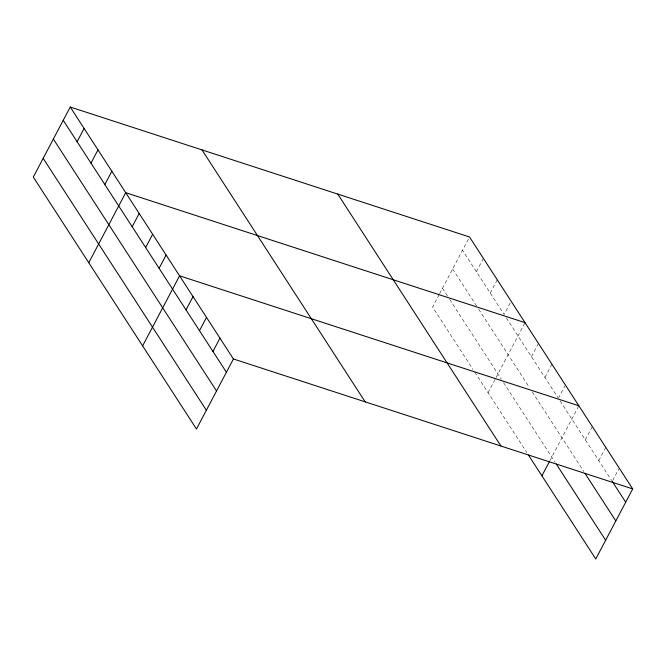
<?xml version="1.0" encoding="UTF-8"?>
<svg xmlns="http://www.w3.org/2000/svg" width="666" height="666" viewBox="0 0 666 666"><rect width="100%" height="100%" fill="white"/><g stroke="black" fill="none" stroke-linecap="round" stroke-linejoin="round"><path stroke-width="0.5" stroke-dasharray="3.33 2.5" d="M439.169 294.547L432.584 307.034L473.085 369.572M439.643 293.656L469.522 236.979M476.39 271.678L483.391 258.391M490.259 293.09L497.261 279.812M510.198 302.997L504.129 314.51L462.52 250.266M488.061 392.699L495.587 378.421M496.062 377.53L524.999 322.644M531.46 356.71L538.461 343.423M544.921 377.497L551.923 364.21M558.383 398.276L564.918 385.88M549.908 460.672L578.854 405.777M585.306 439.851L592.315 426.565M598.776 460.639L605.777 447.352M612.703 480.536L618.772 469.022M506.351 317.932L557.825 397.411M560.064 400.874L611.671 480.552M452.639 268.997L476.498 305.836M478.712 309.257L529.437 387.57M532.242 391.899L583.849 471.578M442.465 288.303L447.452 296.012M449.675 299.434L501.307 379.154M503.554 382.625L555.161 462.296M474.75 372.136L526.773 452.455"/><path stroke-width="1" d="M70.238 107.018L33.3 177.081L196.478 429.021L233.416 358.966L70.238 107.018L469.522 236.979L632.7 488.919L595.762 558.982L528.454 455.053M77.106 141.716L84.107 128.438M90.976 163.137L97.977 149.85M104.845 184.549L111.846 171.27M88.778 262.737L125.716 192.682L524.999 322.644M132.176 226.748L139.177 213.47M145.638 247.536L152.639 234.249M159.099 268.323L166.1 255.036M142.632 345.879L179.57 275.824L578.854 405.777M186.022 309.89L193.032 296.611M199.484 330.677L206.493 317.391M212.954 351.465L219.955 338.178M541.916 475.84L549.442 461.563M233.416 358.966L632.7 488.919M612.237 481.418L625.699 502.206M584.964 473.31L615.817 520.937M556.277 464.027L605.644 540.243M337.754 194.097L500.94 446.037M201.998 149.908L365.176 401.848M63.237 120.305L226.415 372.244M53.355 139.036L216.533 390.984M43.182 158.341L206.36 410.289"/></g></svg>
